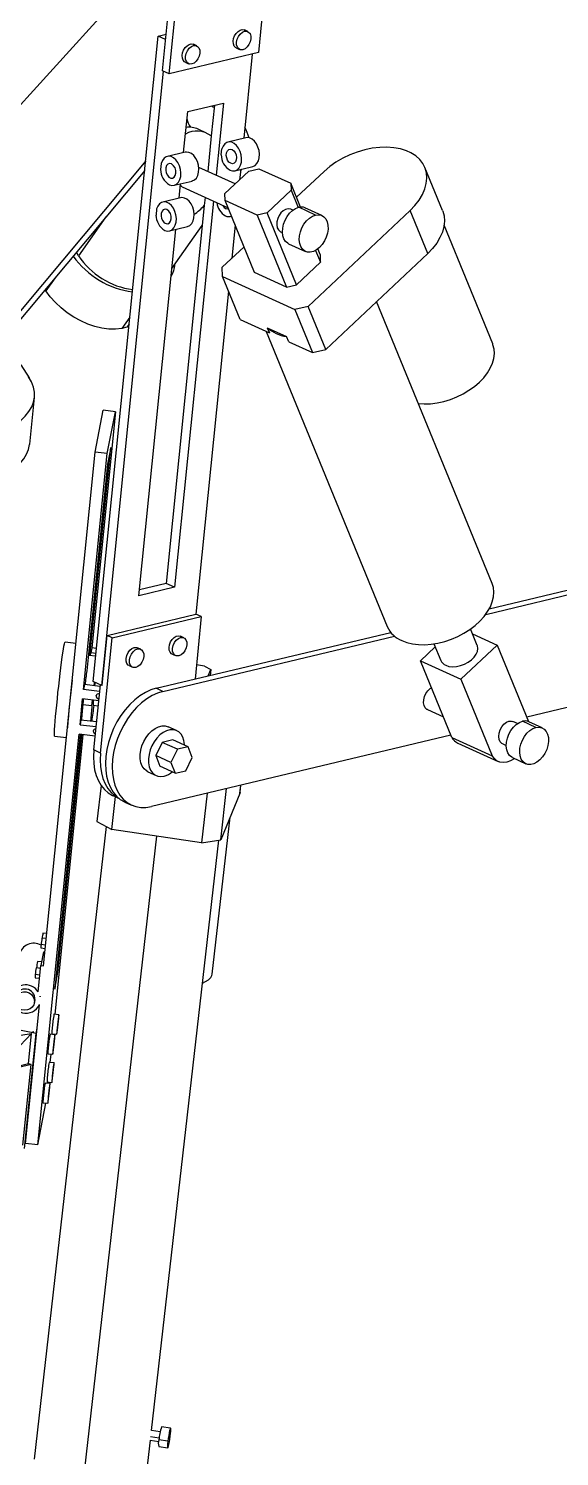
# Model space of a CAD drawing. Header units: inches. Extents: x 0.1 to 8.4, y 0.1 to 10.9.
# Drawn here: x 5.242 to 6.302, y 6.339 to 9.188 of the extents above; entities that cross this region are included whole.
import ezdxf

# ---------------------------------------------------------------- set-up
doc = ezdxf.new("R2010")
doc.units = ezdxf.units.IN
doc.header["$MEASUREMENT"] = 0

msp = doc.modelspace()

# ---------------------------------------------------------------- linework, layer by layer
at = {"color": 7, "linetype": 'Continuous', "lineweight": 25}
for p, q in [((5.7219, 9.3469), (5.7011, 9.14)), ((5.5095, 9.1036), (5.5304, 9.3106)), ((5.523, 9.0975), (5.5439, 9.3045)), ((5.4024, 9.2302), (5.1513, 8.9535)), ((5.501, 9.1729), (5.5169, 9.1767)), ((5.6798, 9.182), (5.6731, 9.1851)), ((5.3713, 7.8852), (5.501, 9.1729)), ((5.5158, 9.1662), (5.501, 9.1729)), ((5.578, 9.1535), (5.5712, 9.1565)), ((5.6568, 9.1493), (5.6635, 9.1462)), ((5.7011, 9.14), (5.523, 9.0975)), ((5.5549, 9.1207), (5.5617, 9.1177)), ((5.6888, 9.137), (5.6719, 8.969)), ((5.3881, 7.8775), (5.5115, 9.1027)), ((5.523, 9.0975), (5.5095, 9.1036)), ((5.5599, 9.0221), (5.6311, 9.0391)), ((5.6131, 9.0348), (5.6069, 8.9736)), ((5.6311, 9.0391), (5.6166, 8.8952)), ((5.5516, 8.9404), (5.5599, 9.0221)), ((5.5976, 8.9795), (5.5807, 8.9872)), ((5.6069, 8.9736), (5.5998, 8.9028)), ((5.6268, 8.9357), (5.628, 8.9478)), ((5.6759, 8.97), (5.6403, 8.9615)), ((5.476, 8.9241), (5.1855, 8.5762)), ((5.5069, 8.9189), (5.5057, 8.9069)), ((5.5548, 8.9411), (5.5192, 8.9326)), ((6.0056, 8.9399), (5.9964, 8.9441)), ((5.474, 8.9047), (5.2033, 8.5805)), ((5.6546, 8.8779), (5.5818, 8.911)), ((5.6343, 8.8587), (5.682, 8.9036)), ((5.654, 8.9041), (5.6896, 8.9125)), ((5.6656, 8.9068), (5.6635, 8.8863)), ((5.6653, 8.9034), (5.6681, 8.9074)), ((5.682, 8.9036), (5.7019, 8.9083)), ((5.7019, 8.9083), (5.7659, 8.8792)), ((5.8322, 8.903), (5.7773, 8.8513)), ((6.0685, 8.8249), (6.0333, 8.9107)), ((5.5329, 8.8752), (5.5685, 8.8837)), ((5.5425, 8.8494), (5.5454, 8.8782)), ((5.5486, 8.872), (5.6405, 8.8302)), ((5.7661, 8.8653), (5.7184, 8.8204)), ((5.7659, 8.8792), (5.7661, 8.8653)), ((5.7853, 8.8318), (5.7659, 8.8792)), ((5.7661, 8.8653), (5.7802, 8.8309)), ((5.5456, 8.8502), (5.51, 8.8417)), ((5.5929, 8.8348), (5.517, 8.081)), ((5.6114, 8.8435), (5.5338, 8.0733)), ((5.5946, 8.8511), (5.5929, 8.8348)), ((5.6345, 8.8448), (5.6343, 8.8587)), ((5.6984, 8.8157), (5.6345, 8.8448)), ((5.6934, 8.7011), (5.6345, 8.8448)), ((5.4978, 8.8279), (5.4966, 8.8159)), ((5.6448, 8.8131), (5.6473, 8.8137)), ((5.7184, 8.8204), (5.6984, 8.8157)), ((5.6984, 8.8157), (5.7573, 8.672)), ((5.7773, 8.6767), (5.7184, 8.8204)), ((5.7698, 8.8254), (5.7658, 8.8273)), ((5.8151, 8.8159), (5.7814, 8.8312)), ((5.8277, 8.8149), (5.794, 8.8302)), ((5.8005, 8.6335), (6.0038, 8.8249)), ((6.039, 8.739), (6.0038, 8.8249)), ((5.4626, 8.0563), (5.5362, 8.7872)), ((5.5237, 8.7842), (5.5593, 8.7927)), ((5.5284, 8.7092), (5.5889, 8.7951)), ((5.6544, 8.7961), (5.6477, 8.7294)), ((5.7454, 8.7825), (5.749, 8.7808)), ((6.1687, 8.5587), (6.0717, 8.7953)), ((5.6723, 8.7525), (5.6289, 8.7116)), ((5.7614, 8.7586), (5.795, 8.7432)), ((5.8248, 8.7355), (5.8196, 8.7482)), ((5.3421, 8.7346), (5.3378, 8.7416)), ((5.825, 8.7216), (5.7773, 8.6767)), ((5.8153, 8.7454), (5.825, 8.7216)), ((5.825, 8.7216), (5.8248, 8.7355)), ((5.8357, 8.5477), (6.039, 8.739)), ((5.6292, 8.6931), (5.6289, 8.7116)), ((5.6292, 8.6931), (5.7738, 8.6273)), ((5.6644, 8.6073), (5.6292, 8.6931)), ((5.7573, 8.672), (5.6934, 8.7011)), ((5.2767, 8.6644), (5.2752, 8.6667)), ((5.6411, 8.6639), (5.5762, 8.0192)), ((5.7573, 8.672), (5.7773, 8.6767)), ((5.8005, 8.6335), (5.7738, 8.6273)), ((5.8357, 8.5477), (5.8005, 8.6335)), ((6.1675, 8.0809), (5.937, 8.643)), ((5.4446, 8.6123), (5.4285, 8.5895)), ((5.6644, 8.6073), (5.7231, 8.5805)), ((5.7738, 8.6273), (5.8091, 8.5414)), ((5.4386, 8.5919), (5.4285, 8.5895)), ((5.4432, 8.5984), (5.4386, 8.5919)), ((5.4426, 8.5933), (5.4386, 8.5919)), ((5.7168, 8.5834), (5.9581, 7.995)), ((5.7188, 8.591), (5.7572, 8.5735)), ((5.7188, 8.591), (5.7231, 8.5805)), ((5.7615, 8.563), (5.7572, 8.5735)), ((5.7615, 8.563), (5.8091, 8.5414)), ((5.8091, 8.5414), (5.8357, 8.5477)), ((5.2441, 8.4908), (5.2271, 8.5171)), ((5.2435, 8.4908), (5.2441, 8.4908)), ((5.244, 8.4901), (5.2441, 8.4908)), ((5.2445, 8.359), (5.2538, 8.4515)), ((5.4156, 8.4234), (5.3682, 7.9522)), ((5.375, 8.343), (5.3912, 8.4262)), ((5.4156, 8.4234), (5.3912, 8.4262)), ((5.3994, 8.3402), (5.4156, 8.4234)), ((5.3645, 7.9371), (5.4063, 8.3521)), ((5.4063, 8.3521), (5.3998, 8.3188)), ((5.2717, 7.3178), (5.375, 8.343)), ((5.3519, 7.869), (5.3994, 8.3402)), ((5.3998, 8.3188), (5.3583, 7.9064)), ((5.3994, 8.3402), (5.375, 8.343)), ((6.1549, 8.0191), (6.739, 8.1584)), ((6.162, 8.0302), (6.7256, 8.1645)), ((5.5338, 8.0733), (5.4626, 8.0563)), ((5.517, 8.081), (5.4638, 8.0683)), ((5.5338, 8.0733), (5.517, 8.081)), ((5.3989, 7.9769), (5.5762, 8.0192)), ((5.409, 7.9723), (5.587, 8.0148)), ((5.587, 8.0148), (5.5745, 7.8901)), ((5.587, 8.0148), (5.5762, 8.0197)), ((5.3889, 7.8777), (5.3989, 7.9769)), ((5.409, 7.9723), (5.3989, 7.9769)), ((5.497, 7.8716), (5.9651, 7.9832)), ((6.1379, 7.9572), (6.1245, 7.9899)), ((6.1285, 7.9801), (6.1777, 7.9577)), ((5.3365, 7.9612), (5.315, 7.9636)), ((5.3682, 7.9522), (5.3662, 7.9422)), ((5.378, 7.9511), (5.3682, 7.9522)), ((5.3858, 7.7423), (5.409, 7.9723)), ((5.4661, 7.9495), (5.4593, 7.9526)), ((5.5104, 7.8655), (5.9726, 7.9757)), ((5.552, 7.9726), (5.5452, 7.9756)), ((6.0541, 7.9541), (6.0246, 7.9263)), ((6.0515, 7.9602), (6.065, 7.9273)), ((6.1777, 7.9577), (6.1053, 7.8896)), ((6.1777, 7.9577), (6.2403, 7.8051)), ((5.3764, 7.9358), (5.3622, 7.9373)), ((5.3657, 7.937), (5.3662, 7.9422)), ((5.3769, 7.941), (5.3662, 7.9422)), ((5.5289, 7.9398), (5.5357, 7.9367)), ((6.0246, 7.9263), (6.1053, 7.8896)), ((6.0872, 7.7737), (6.0246, 7.9263)), ((6.7159, 7.9285), (6.2366, 7.8142)), ((5.443, 7.9168), (5.4498, 7.9137)), ((5.5935, 7.9159), (5.5773, 7.9182)), ((5.5935, 7.9159), (5.6061, 7.9091)), ((5.6009, 7.8964), (5.6061, 7.9091)), ((5.6061, 7.9091), (5.6048, 7.8973)), ((5.3539, 7.8789), (5.3519, 7.869)), ((5.3841, 7.8654), (5.3519, 7.869)), ((5.3851, 7.8755), (5.3539, 7.8789)), ((5.3881, 7.8775), (5.3713, 7.8852)), ((5.3723, 7.7485), (5.3855, 7.8788)), ((5.3889, 7.8777), (5.3881, 7.8775)), ((5.5104, 7.8655), (5.497, 7.8716)), ((6.1053, 7.8896), (6.1679, 7.7369)), ((5.3449, 7.7987), (5.3501, 7.8504)), ((5.3822, 7.8468), (5.3501, 7.8504)), ((5.3687, 7.8368), (5.3505, 7.8389)), ((5.3708, 7.8378), (5.3812, 7.8366)), ((5.3468, 7.8087), (5.3449, 7.7987)), ((5.3468, 7.8087), (5.378, 7.8052)), ((6.0384, 7.8291), (6.0704, 7.8145)), ((5.2604, 6.9605), (5.343, 7.7798)), ((5.3455, 7.7795), (5.2944, 7.2716)), ((5.3507, 7.779), (5.2946, 7.2212)), ((5.3008, 7.3049), (5.3486, 7.7792)), ((5.3751, 7.7762), (5.343, 7.7798)), ((5.3449, 7.7987), (5.377, 7.7951)), ((6.0853, 7.7781), (5.4873, 7.6355)), ((5.5378, 7.7871), (5.521, 7.7948)), ((6.2183, 7.8013), (6.2091, 7.8055)), ((6.2551, 7.7935), (6.2282, 7.8058)), ((6.2678, 7.7926), (6.2408, 7.8048)), ((5.2941, 7.7763), (5.3176, 7.7737)), ((5.5092, 7.7637), (5.4961, 7.7373)), ((5.5305, 7.7688), (5.5092, 7.7637)), ((5.5394, 7.7499), (5.5092, 7.7637)), ((5.5394, 7.7499), (5.5264, 7.7235)), ((5.5608, 7.755), (5.5305, 7.7688)), ((5.5608, 7.755), (5.5394, 7.7499)), ((5.5691, 7.7337), (5.5608, 7.755)), ((6.0872, 7.7737), (6.1679, 7.7369)), ((6.0991, 7.7623), (6.1799, 7.7256)), ((6.1887, 7.7607), (6.1958, 7.7574)), ((5.3858, 7.7423), (5.3723, 7.7485)), ((5.5264, 7.7235), (5.4961, 7.7373)), ((5.4961, 7.7373), (5.5043, 7.7159)), ((5.5264, 7.7235), (5.5346, 7.7021)), ((5.556, 7.7072), (5.5691, 7.7337)), ((6.2082, 7.7332), (6.2351, 7.7209)), ((5.4802, 7.7052), (5.497, 7.6976)), ((5.5346, 7.7021), (5.5043, 7.7159)), ((5.5346, 7.7021), (5.556, 7.7072)), ((5.3869, 7.6778), (5.3786, 7.6055)), ((5.626, 7.5695), (5.6376, 7.6714)), ((5.6639, 7.6615), (5.6658, 7.6781)), ((5.6646, 7.6645), (5.6639, 7.6615)), ((5.6646, 7.6645), (5.6662, 7.6782)), ((5.4081, 7.5897), (5.4156, 7.6554)), ((5.4104, 7.6577), (5.4221, 7.6524)), ((5.4344, 7.6446), (5.4479, 7.6385)), ((5.5988, 7.6621), (5.5876, 7.5635)), ((5.6639, 7.6615), (5.626, 7.5695)), ((5.6088, 7.3012), (5.6444, 7.6142)), ((5.397, 7.5956), (5.2533, 6.3338)), ((5.3786, 7.6055), (5.4081, 7.5897)), ((5.5876, 7.5635), (5.4081, 7.5897)), ((5.4877, 6.3908), (5.6218, 7.5688)), ((5.5876, 7.5635), (5.626, 7.5695)), ((5.2782, 7.3822), (5.2709, 7.3831)), ((5.2668, 7.3536), (5.2752, 7.3527)), ((5.2772, 7.3723), (5.2689, 7.3732)), ((5.2683, 7.3258), (5.2598, 7.3267)), ((5.2721, 7.3456), (5.2668, 7.3183)), ((5.2721, 7.3456), (5.2745, 7.3453)), ((5.2551, 7.2941), (5.2643, 7.2931)), ((5.2663, 7.3127), (5.2572, 7.3137)), ((5.2615, 7.2659), (5.2668, 7.3183)), ((5.2668, 7.3183), (5.2717, 7.3178)), ((5.2944, 7.2716), (5.3008, 7.3049)), ((5.2977, 7.3053), (5.3008, 7.3049)), ((5.2537, 7.244), (5.2546, 7.249)), ((5.2549, 7.2505), (5.2539, 7.2455)), ((5.2549, 7.2505), (5.2546, 7.249)), ((5.2592, 7.1932), (5.264, 7.2408)), ((5.2653, 7.2571), (5.2656, 7.257)), ((5.2655, 7.2563), (5.2656, 7.257)), ((5.3027, 7.2203), (5.2929, 7.2214)), ((5.1264, 7.055), (5.2483, 7.183)), ((5.2262, 7.1794), (5.2483, 7.183)), ((5.2572, 7.1831), (5.2272, 7.1887)), ((5.234, 6.9532), (5.2572, 7.1831)), ((5.236, 6.9633), (5.2592, 7.1932)), ((5.2421, 7.122), (5.2483, 7.183)), ((5.2494, 7.1856), (5.2503, 7.1852)), ((5.2503, 7.1852), (5.2518, 7.1867)), ((5.2517, 7.1855), (5.2503, 7.1852)), ((5.2517, 7.1855), (5.2518, 7.1867)), ((5.2572, 7.1831), (5.2592, 7.1932)), ((5.2947, 7.1805), (5.2849, 7.1816)), ((5.2885, 7.1823), (5.2983, 7.1812)), ((5.2906, 7.182), (5.2905, 7.181)), ((5.2806, 7.1425), (5.2903, 7.1414)), ((5.2931, 7.1241), (5.2833, 7.1252)), ((5.2866, 7.1418), (5.2849, 7.1251)), ((5.2421, 7.122), (5.1974, 7.1113)), ((5.2471, 7.1208), (5.2008, 7.1098)), ((5.2308, 6.9598), (5.2471, 7.1208)), ((5.2471, 7.121), (5.2421, 7.122)), ((5.2471, 7.1208), (5.2471, 7.121)), ((5.285, 7.0829), (5.2752, 7.084)), ((5.2789, 7.0861), (5.2887, 7.085)), ((5.2809, 7.0859), (5.2807, 7.0833)), ((5.2604, 6.9605), (5.2767, 7.0437)), ((5.2708, 7.0448), (5.2806, 7.0437)), ((5.2767, 7.0442), (5.2767, 7.0437)), ((5.2604, 6.9605), (5.236, 6.9633)), ((5.5048, 6.3883), (5.4877, 6.3908)), ((5.5257, 6.3952), (5.5078, 6.3978)), ((5.4783, 6.3082), (5.4855, 6.3713)), ((5.4852, 6.3713), (5.502, 6.3688)), ((5.5021, 6.3589), (5.52, 6.3563)), ((5.5203, 6.3693), (5.5023, 6.3719))]:
    msp.add_line(p, q, dxfattribs=at)
at = {"color": 8, "linetype": 'Continuous', "lineweight": 25}
for p, q in [((5.3966, 8.812), (5.3421, 8.7346)), ((5.2951, 8.6904), (5.2767, 8.6644)), ((5.3769, 7.8566), (5.3771, 7.8574)), ((5.3714, 7.7861), (5.3715, 7.7869)), ((5.351, 6.2851), (5.4981, 7.5765)), ((5.2759, 7.3591), (5.2672, 7.3601)), ((5.2649, 7.2995), (5.2555, 7.3006)), ((5.2663, 7.3127), (5.258, 7.3136)), ((5.5027, 6.3752), (5.4853, 6.3778))]:
    msp.add_line(p, q, dxfattribs=at)
at = {"color": 7, "linetype": 'Continuous', "lineweight": 25, "flags": 128}
for points in [[(5.6568, 9.1493), (5.6554, 9.1501), (5.6526, 9.153), (5.651, 9.1573), (5.6506, 9.1624), (5.6515, 9.168), (5.6535, 9.1734), (5.6566, 9.1783), (5.6604, 9.1823), (5.6646, 9.1849), (5.6689, 9.1859), (5.6728, 9.1852), (5.6731, 9.1851)], [(5.6698, 9.1457), (5.6655, 9.1456), (5.6618, 9.1472), (5.659, 9.1505), (5.6575, 9.1552), (5.6574, 9.1607), (5.6587, 9.1666), (5.6612, 9.1722), (5.6648, 9.177), (5.669, 9.1806), (5.6735, 9.1825)], [(5.6735, 9.1825), (5.6778, 9.1827), (5.6815, 9.181), (5.6843, 9.1777), (5.6858, 9.173), (5.6859, 9.1675), (5.6846, 9.1617), (5.6821, 9.156), (5.6785, 9.1512), (5.6743, 9.1477), (5.6698, 9.1457)], [(5.5549, 9.1207), (5.5535, 9.1215), (5.5508, 9.1245), (5.5492, 9.1287), (5.5487, 9.1339), (5.5496, 9.1394), (5.5517, 9.1449), (5.5548, 9.1498), (5.5586, 9.1537), (5.5628, 9.1563), (5.567, 9.1573), (5.5709, 9.1567), (5.5712, 9.1565)], [(5.568, 9.1172), (5.5637, 9.117), (5.5599, 9.1187), (5.5572, 9.122), (5.5557, 9.1267), (5.5556, 9.1322), (5.5568, 9.138), (5.5594, 9.1436), (5.5629, 9.1485), (5.5672, 9.152), (5.5717, 9.154)], [(5.5717, 9.154), (5.576, 9.1541), (5.5797, 9.1524), (5.5824, 9.1491), (5.5839, 9.1445), (5.5841, 9.139), (5.5828, 9.1331), (5.5803, 9.1275), (5.5767, 9.1227), (5.5725, 9.1191), (5.568, 9.1172)], [(5.6071, 9.0334), (5.6107, 9.0318), (5.6127, 9.0308)], [(5.6443, 8.9052), (5.6494, 8.9038), (5.6543, 8.9042), (5.6588, 8.9063), (5.6626, 8.9101), (5.6654, 8.9153), (5.667, 8.9216), (5.6675, 8.9286), (5.6666, 8.9358), (5.6646, 8.9429), (5.6615, 8.9493), (5.6575, 8.9547), (5.6528, 8.9587), (5.6478, 8.9612), (5.6427, 8.9618), (5.638, 8.9607), (5.6337, 8.9579), (5.6304, 8.9535), (5.628, 8.9478)], [(5.6457, 8.919), (5.6423, 8.9214), (5.6396, 8.9252), (5.6377, 8.9299), (5.6369, 8.9349), (5.6374, 8.9397), (5.6391, 8.9437), (5.6417, 8.9463), (5.645, 8.9473), (5.6485, 8.9466)], [(5.6485, 8.9466), (5.6519, 8.9442), (5.6547, 8.9404), (5.6565, 8.9357), (5.6573, 8.9306), (5.6568, 8.9259), (5.6552, 8.9219), (5.6525, 8.9193), (5.6493, 8.9182), (5.6457, 8.919)], [(5.6896, 8.9125), (5.6899, 8.9126), (5.6944, 8.9148), (5.6982, 8.9186), (5.701, 8.9238), (5.7027, 8.9301), (5.7031, 8.9371), (5.7023, 8.9443), (5.7002, 8.9514), (5.6971, 8.9578), (5.6931, 8.9632), (5.6884, 8.9672), (5.6834, 8.9697), (5.6784, 8.9703), (5.6759, 8.97)], [(5.9964, 8.9441), (5.9844, 8.9478), (5.9715, 8.9502), (5.9576, 8.9512), (5.9431, 8.9508), (5.9283, 8.9491), (5.9132, 8.946), (5.8982, 8.9415), (5.8835, 8.9359), (5.8694, 8.9291), (5.8559, 8.9213), (5.8435, 8.9125), (5.8322, 8.903)], [(5.5232, 8.8763), (5.5283, 8.8749), (5.5333, 8.8753), (5.5377, 8.8774), (5.5415, 8.8812), (5.5443, 8.8864), (5.546, 8.8927), (5.5464, 8.8997), (5.5456, 8.9069), (5.5435, 8.914), (5.5404, 8.9204), (5.5364, 8.9258), (5.5317, 8.9299), (5.5267, 8.9323), (5.5217, 8.933), (5.5169, 8.9319), (5.5127, 8.929), (5.5093, 8.9246), (5.5069, 8.9189)], [(5.5274, 8.9177), (5.5237, 8.9184), (5.5204, 8.9173), (5.5177, 8.9144), (5.5162, 8.9101), (5.5159, 8.9051), (5.5169, 8.8999), (5.5192, 8.8952), (5.5223, 8.8916), (5.5259, 8.8897), (5.5295, 8.8896), (5.5327, 8.8913), (5.535, 8.8947), (5.5361, 8.8993)], [(5.5685, 8.8837), (5.5689, 8.8838), (5.5733, 8.8859), (5.5771, 8.8897), (5.5799, 8.8949), (5.5816, 8.9012), (5.582, 8.9082), (5.5812, 8.9154), (5.5791, 8.9225), (5.576, 8.9289), (5.572, 8.9343), (5.5673, 8.9384), (5.5623, 8.9408), (5.5573, 8.9415), (5.5548, 8.9411)], [(6.0038, 8.8249), (6.0135, 8.8351), (6.0217, 8.8458), (6.0283, 8.8567), (6.0331, 8.8678), (6.0361, 8.8788), (6.0372, 8.8895), (6.0364, 8.8998), (6.0338, 8.9096), (6.0293, 8.9186), (6.023, 8.9267), (6.0151, 8.9339), (6.0056, 8.9399)], [(5.5486, 8.872), (5.5472, 8.8728), (5.545, 8.8747)], [(5.5141, 8.7853), (5.5192, 8.7839), (5.5241, 8.7843), (5.5286, 8.7865), (5.5323, 8.7903), (5.5351, 8.7955), (5.5368, 8.8018), (5.5372, 8.8087), (5.5364, 8.816), (5.5344, 8.823), (5.5312, 8.8295), (5.5272, 8.8349), (5.5226, 8.8389), (5.5176, 8.8413), (5.5125, 8.842), (5.5077, 8.8409), (5.5035, 8.838), (5.5001, 8.8336), (5.4978, 8.8279)], [(5.5593, 8.7927), (5.5597, 8.7928), (5.5642, 8.795), (5.5679, 8.7988), (5.5707, 8.804), (5.5724, 8.8102), (5.5728, 8.8172), (5.572, 8.8245), (5.57, 8.8315), (5.5668, 8.8379), (5.5628, 8.8433), (5.5582, 8.8474), (5.5532, 8.8498), (5.5481, 8.8505), (5.5456, 8.8502)], [(5.5183, 8.8267), (5.5146, 8.8275), (5.5112, 8.8263), (5.5086, 8.8234), (5.507, 8.8192), (5.5067, 8.8141), (5.5078, 8.8089), (5.51, 8.8042), (5.5131, 8.8006), (5.5167, 8.7987), (5.5203, 8.7986), (5.5235, 8.8004), (5.5258, 8.8038), (5.527, 8.8083)], [(5.6416, 8.8275), (5.6401, 8.8273), (5.6366, 8.828)], [(5.7658, 8.8273), (5.7648, 8.8277), (5.7603, 8.8282), (5.7554, 8.8271), (5.7506, 8.8243), (5.7461, 8.82), (5.7424, 8.8147), (5.7396, 8.8086), (5.738, 8.8022), (5.7377, 8.796), (5.7387, 8.7905), (5.741, 8.7861), (5.7443, 8.783), (5.7454, 8.7825)], [(5.7614, 8.7586), (5.7598, 8.7594), (5.7554, 8.763), (5.752, 8.7681), (5.7499, 8.7745), (5.749, 8.7817), (5.7495, 8.7896), (5.7512, 8.7977), (5.7543, 8.8056), (5.7584, 8.813), (5.7634, 8.8196), (5.7691, 8.8249), (5.7752, 8.8289), (5.7814, 8.8312)], [(5.8151, 8.8159), (5.8211, 8.8165), (5.8267, 8.8153), (5.8315, 8.8125), (5.8355, 8.8081), (5.8383, 8.8023), (5.8398, 8.7955), (5.84, 8.7879), (5.8389, 8.7798), (5.8364, 8.7718), (5.8329, 8.7641), (5.8283, 8.757), (5.8229, 8.7511), (5.8169, 8.7464), (5.8108, 8.7432), (5.8046, 8.7418), (5.7987, 8.742), (5.7935, 8.744), (5.7891, 8.7477), (5.7857, 8.7528), (5.7835, 8.7591), (5.7826, 8.7664), (5.7831, 8.7743), (5.7849, 8.7824), (5.7879, 8.7903), (5.792, 8.7977), (5.7971, 8.8043), (5.8028, 8.8096), (5.8088, 8.8135), (5.8151, 8.8159)], [(6.0685, 8.8249), (6.069, 8.8237), (6.0716, 8.814), (6.0724, 8.8036), (6.0713, 8.7929), (6.0683, 8.7819), (6.0635, 8.7709), (6.057, 8.7599), (6.0487, 8.7492), (6.039, 8.739)], [(5.4285, 8.5895), (5.4159, 8.5882), (5.4026, 8.5884), (5.3887, 8.5902), (5.3746, 8.5935), (5.3603, 8.5983), (5.3463, 8.6045), (5.3326, 8.612), (5.3194, 8.6207), (5.3071, 8.6304), (5.2958, 8.6411), (5.2856, 8.6524), (5.2767, 8.6644)], [(6.0205, 8.4396), (6.0318, 8.4389), (6.0446, 8.4394), (6.0577, 8.4411), (6.071, 8.4439), (6.0842, 8.4479), (6.0972, 8.453), (6.1096, 8.4591), (6.1214, 8.4661), (6.1323, 8.4739), (6.1421, 8.4823), (6.1508, 8.4913), (6.1581, 8.5007), (6.164, 8.5104), (6.1683, 8.5202), (6.1711, 8.5299), (6.1721, 8.5393), (6.1716, 8.5485), (6.1693, 8.5571), (6.1687, 8.5587)], [(5.1159, 8.3581), (5.1363, 8.3633), (5.1552, 8.3692), (5.1726, 8.3756), (5.1886, 8.3825), (5.2029, 8.3899), (5.2155, 8.3978), (5.2265, 8.4061), (5.2356, 8.4147), (5.243, 8.4237), (5.2485, 8.433), (5.2521, 8.4426), (5.2539, 8.4524), (5.2537, 8.4624), (5.2517, 8.4726), (5.2479, 8.4828), (5.2421, 8.4931)], [(5.1066, 8.2656), (5.1266, 8.2707), (5.1452, 8.2765), (5.1624, 8.2827), (5.1781, 8.2895), (5.1923, 8.2967), (5.2049, 8.3044), (5.2158, 8.3125), (5.2251, 8.3209), (5.2326, 8.3297), (5.2383, 8.3388), (5.2422, 8.3482), (5.2443, 8.3578), (5.2445, 8.359)], [(5.9871, 7.9667), (5.9973, 7.9629), (6.0084, 7.9602), (6.0204, 7.9588), (6.0331, 7.9585), (6.0462, 7.9595), (6.0595, 7.9617), (6.073, 7.965), (6.0862, 7.9695), (6.0991, 7.975), (6.1114, 7.9815), (6.123, 7.9888), (6.1337, 7.9969), (6.1433, 8.0057), (6.1516, 8.0149), (6.1586, 8.0245), (6.1641, 8.0343), (6.168, 8.0441), (6.1704, 8.0539), (6.1711, 8.0634), (6.1701, 8.0725), (6.1675, 8.0809)], [(5.2941, 7.7763), (5.2938, 7.7771), (5.2937, 7.7796), (5.2938, 7.7839), (5.2941, 7.7897), (5.2946, 7.797), (5.2953, 7.8057), (5.2961, 7.8155), (5.2972, 7.8264), (5.2983, 7.8381), (5.2996, 7.8504), (5.3009, 7.863), (5.3023, 7.8758), (5.3038, 7.8885), (5.3053, 7.9008), (5.3068, 7.9126), (5.3082, 7.9235), (5.3095, 7.9335), (5.3108, 7.9423), (5.3119, 7.9497), (5.3129, 7.9556), (5.3138, 7.96), (5.3145, 7.9627), (5.315, 7.9636), (5.315, 7.9636)], [(5.443, 7.9168), (5.4413, 7.9178), (5.4386, 7.9211), (5.4371, 7.9258), (5.4369, 7.9313), (5.4382, 7.9371), (5.4408, 7.9427), (5.4443, 7.9476), (5.4486, 7.9511), (5.453, 7.9531)], [(5.4561, 7.9132), (5.4518, 7.9131), (5.448, 7.9147), (5.4453, 7.9181), (5.4438, 7.9227), (5.4437, 7.9282), (5.4449, 7.9341), (5.4475, 7.9397), (5.451, 7.9445), (5.4553, 7.9481), (5.4598, 7.95)], [(5.453, 7.9531), (5.4574, 7.9532), (5.4593, 7.9526)], [(5.4598, 7.95), (5.4641, 7.9502), (5.4678, 7.9485), (5.4705, 7.9452), (5.472, 7.9405), (5.4722, 7.935), (5.4709, 7.9292), (5.4684, 7.9236), (5.4648, 7.9187), (5.4606, 7.9152), (5.4561, 7.9132)], [(5.5289, 7.9398), (5.5275, 7.9406), (5.5248, 7.9436), (5.5231, 7.9478), (5.5227, 7.9529), (5.5236, 7.9585), (5.5257, 7.964), (5.5288, 7.9689), (5.5326, 7.9728), (5.5368, 7.9754), (5.541, 7.9764), (5.5449, 7.9757), (5.5452, 7.9756)], [(5.542, 7.9362), (5.5376, 7.9361), (5.5339, 7.9378), (5.5312, 7.9411), (5.5297, 7.9457), (5.5296, 7.9512), (5.5308, 7.9571), (5.5334, 7.9627), (5.5369, 7.9675), (5.5412, 7.9711), (5.5457, 7.973)], [(5.5457, 7.973), (5.55, 7.9732), (5.5537, 7.9715), (5.5564, 7.9682), (5.5579, 7.9636), (5.5581, 7.958), (5.5568, 7.9522), (5.5542, 7.9466), (5.5507, 7.9417), (5.5465, 7.9382), (5.542, 7.9362)], [(6.0751, 7.9175), (6.0815, 7.9154), (6.0887, 7.9146), (6.0965, 7.9151), (6.1046, 7.9168), (6.1125, 7.9196), (6.1199, 7.9235), (6.1264, 7.9283), (6.1319, 7.9336), (6.1359, 7.9394), (6.1383, 7.9453), (6.1391, 7.9511), (6.1382, 7.9565), (6.1379, 7.9572)], [(5.3731, 7.8768), (5.3737, 7.8822), (5.3739, 7.884)], [(5.3746, 7.8766), (5.3752, 7.8811), (5.3755, 7.8833)], [(5.497, 7.8716), (5.4861, 7.8682), (5.4753, 7.8632), (5.4646, 7.8566), (5.4543, 7.8486), (5.4443, 7.8392), (5.435, 7.8286), (5.4264, 7.817), (5.4187, 7.8045), (5.4119, 7.7913), (5.4062, 7.7775), (5.4017, 7.7635), (5.3984, 7.7494), (5.3964, 7.7354), (5.3956, 7.7217), (5.3962, 7.7085), (5.398, 7.696), (5.4012, 7.6844), (5.4055, 7.6738), (5.4111, 7.6645), (5.4177, 7.6565), (5.4253, 7.6499), (5.4338, 7.645), (5.4344, 7.6446)], [(5.5104, 7.8655), (5.4996, 7.8621), (5.4888, 7.8571), (5.4781, 7.8505), (5.4677, 7.8424), (5.4578, 7.8331), (5.4485, 7.8225), (5.4399, 7.8109), (5.4321, 7.7983), (5.4254, 7.7851), (5.4197, 7.7714), (5.4152, 7.7574), (5.4119, 7.7433), (5.4098, 7.7293), (5.4091, 7.7156), (5.4096, 7.7024), (5.4115, 7.6899), (5.4146, 7.6783), (5.419, 7.6677), (5.4245, 7.6584), (5.4311, 7.6504), (5.4387, 7.6438), (5.4472, 7.6388), (5.4564, 7.6355), (5.4663, 7.6338), (5.4766, 7.6338), (5.4873, 7.6355)], [(6.0384, 7.8291), (6.0374, 7.8296), (6.034, 7.8327), (6.0317, 7.8371), (6.0307, 7.8427), (6.031, 7.8488), (6.0326, 7.8552), (6.0354, 7.8613), (6.0392, 7.8666), (6.0436, 7.8709), (6.0465, 7.8728)], [(5.3516, 7.8502), (5.3513, 7.8474), (5.3505, 7.8389)], [(5.3687, 7.8368), (5.3698, 7.8479), (5.3699, 7.8482)], [(6.1887, 7.7607), (6.1873, 7.7614), (6.1839, 7.7648), (6.1817, 7.7697), (6.1809, 7.7756), (6.1816, 7.7821), (6.1837, 7.7888), (6.1869, 7.7949), (6.1912, 7.8001), (6.1961, 7.8039), (6.2012, 7.8061)], [(6.2012, 7.8061), (6.2061, 7.8063), (6.2091, 7.8055)], [(5.4802, 7.7052), (5.4775, 7.7067), (5.4727, 7.7109), (5.4689, 7.7164), (5.4663, 7.7232), (5.4649, 7.7309), (5.4648, 7.7393), (5.466, 7.7481), (5.4685, 7.757), (5.4721, 7.7657), (5.4767, 7.7737), (5.4822, 7.7809), (5.4884, 7.787), (5.495, 7.7917), (5.5018, 7.795), (5.5086, 7.7966), (5.5151, 7.7965), (5.521, 7.7948)], [(5.5533, 7.7584), (5.5533, 7.7593), (5.5523, 7.7672), (5.55, 7.7742), (5.5466, 7.78), (5.5421, 7.7845), (5.5368, 7.7876), (5.5308, 7.789), (5.5243, 7.7888), (5.5176, 7.7869), (5.5108, 7.7835), (5.5043, 7.7786), (5.4983, 7.7724), (5.493, 7.7651), (5.4885, 7.7571), (5.485, 7.7485), (5.4827, 7.7397), (5.4816, 7.731), (5.4818, 7.7227), (5.4832, 7.7151), (5.4859, 7.7084), (5.4897, 7.703), (5.4944, 7.699), (5.5, 7.6965), (5.5062, 7.6956), (5.5128, 7.6964), (5.5128, 7.6964)], [(6.2082, 7.7332), (6.2067, 7.734), (6.2022, 7.7376), (6.1989, 7.7427), (6.1967, 7.7491), (6.1958, 7.7563), (6.1963, 7.7642), (6.1981, 7.7723), (6.2011, 7.7802), (6.2052, 7.7876), (6.2102, 7.7942), (6.2159, 7.7995), (6.222, 7.8035), (6.2282, 7.8058)], [(6.2551, 7.7935), (6.2612, 7.7941), (6.2668, 7.793), (6.2716, 7.7901), (6.2756, 7.7857), (6.2783, 7.78), (6.2799, 7.7731), (6.2801, 7.7655), (6.279, 7.7575), (6.2765, 7.7494), (6.2729, 7.7417), (6.2683, 7.7347), (6.263, 7.7287), (6.257, 7.724), (6.2508, 7.7209), (6.2447, 7.7194), (6.2388, 7.7197), (6.2336, 7.7217), (6.2292, 7.7254), (6.2258, 7.7305), (6.2236, 7.7368), (6.2227, 7.7441), (6.2232, 7.7519), (6.225, 7.76), (6.228, 7.768), (6.2321, 7.7754), (6.2371, 7.7819), (6.2428, 7.7873), (6.2489, 7.7912), (6.2551, 7.7935)], [(5.3723, 7.7485), (5.3716, 7.7348), (5.3722, 7.7216), (5.374, 7.7091), (5.3772, 7.6975), (5.3815, 7.6869), (5.387, 7.6776), (5.3937, 7.6696), (5.4013, 7.663), (5.4097, 7.658), (5.4104, 7.6577)], [(5.3858, 7.7423), (5.385, 7.7286), (5.3856, 7.7154), (5.3875, 7.703), (5.3906, 7.6913), (5.395, 7.6808), (5.4005, 7.6714), (5.4071, 7.6634), (5.4147, 7.6569), (5.422, 7.6525)], [(6.2122, 7.7313), (6.2114, 7.7308), (6.2042, 7.7266), (6.197, 7.7242), (6.1899, 7.7234), (6.1833, 7.7243), (6.1773, 7.727), (6.1721, 7.7312), (6.1679, 7.7369)], [(5.5893, 7.2836), (5.5957, 7.2864), (5.6016, 7.2902), (5.6058, 7.2943), (5.6082, 7.2987), (5.6088, 7.3012)], [(5.2539, 7.2455), (5.2525, 7.2402), (5.2494, 7.2356), (5.2451, 7.232), (5.2398, 7.2298), (5.234, 7.2292), (5.2282, 7.2303), (5.223, 7.2329), (5.2187, 7.2368), (5.2159, 7.2417), (5.2147, 7.2471), (5.2153, 7.2526), (5.2175, 7.2577), (5.2213, 7.2618), (5.2262, 7.2648), (5.2318, 7.2662), (5.2376, 7.2659), (5.2432, 7.2641), (5.248, 7.2608), (5.2515, 7.2563), (5.2536, 7.2511), (5.2539, 7.2455)], [(5.3018, 7.2074), (5.3023, 7.2128), (5.3026, 7.2169), (5.3027, 7.2195), (5.3026, 7.2203), (5.3023, 7.2191), (5.3018, 7.2162), (5.3012, 7.2117), (5.3005, 7.2062), (5.2998, 7.2001), (5.2992, 7.1941)], [(5.2938, 7.1676), (5.2943, 7.173), (5.2947, 7.1772), (5.2948, 7.1798), (5.2947, 7.1805), (5.2944, 7.1794), (5.2939, 7.1764), (5.2933, 7.1719), (5.2926, 7.1664), (5.2919, 7.1603), (5.2912, 7.1543)], [(5.2992, 7.1941), (5.2987, 7.1887), (5.2983, 7.1845), (5.2982, 7.1819), (5.2983, 7.1812), (5.2986, 7.1823), (5.2991, 7.1853), (5.2997, 7.1898), (5.3004, 7.1953), (5.3011, 7.2014), (5.3018, 7.2074)], [(5.2912, 7.1543), (5.2907, 7.1489), (5.2904, 7.1448), (5.2903, 7.1422), (5.2904, 7.1414), (5.2907, 7.1426), (5.2912, 7.1455), (5.2918, 7.15), (5.2925, 7.1555), (5.2932, 7.1616), (5.2938, 7.1676)], [(5.2922, 7.1112), (5.2927, 7.1166), (5.293, 7.1208), (5.2931, 7.1234), (5.293, 7.1241), (5.2927, 7.123), (5.2922, 7.12), (5.2916, 7.1155), (5.2909, 7.11), (5.2902, 7.1039), (5.2896, 7.0979)], [(5.2896, 7.0979), (5.2891, 7.0926), (5.2887, 7.0884), (5.2886, 7.0858), (5.2887, 7.085), (5.289, 7.0862), (5.2895, 7.0891), (5.2901, 7.0936), (5.2908, 7.0991), (5.2915, 7.1052), (5.2922, 7.1112)], [(5.2815, 7.0566), (5.281, 7.0513), (5.2807, 7.0471), (5.2805, 7.0445), (5.2806, 7.0437), (5.281, 7.0449), (5.2814, 7.0479), (5.2821, 7.0523), (5.2828, 7.0579), (5.2835, 7.0639), (5.2841, 7.07)], [(5.2841, 7.07), (5.2846, 7.0753), (5.2849, 7.0795), (5.2851, 7.0821), (5.285, 7.0828), (5.2847, 7.0817), (5.2842, 7.0787), (5.2835, 7.0743), (5.2828, 7.0687), (5.2821, 7.0627), (5.2815, 7.0566)], [(5.5203, 6.3693), (5.5198, 6.3641), (5.5196, 6.36), (5.5196, 6.3573), (5.52, 6.3563), (5.5206, 6.3569), (5.5214, 6.3593), (5.5224, 6.3631), (5.5234, 6.368), (5.5243, 6.3736), (5.5251, 6.3794), (5.5258, 6.3849), (5.5261, 6.3896), (5.5262, 6.393), (5.526, 6.3949), (5.5255, 6.3951), (5.5247, 6.3936), (5.5238, 6.3905), (5.5229, 6.3861), (5.5219, 6.3807), (5.521, 6.375), (5.5203, 6.3693)]]:
    msp.add_lwpolyline(points, dxfattribs=at)
at = {"color": 7, "linetype": 'Continuous', "lineweight": 25}
for centre, radius, start, end in [((5.6033, 9.0159), 0.0456, 190.3368, 213.1943), ((5.5781, 8.9358), 0.0475, 52.7738, 118.6062), ((5.5629, 8.9471), 0.0439, 65.9864, 98.0959), ((5.5814, 8.9421), 0.1048, 15.4226, 27.8337), ((5.5176, 8.9018), 0.0187, 352.2861, 58.3695), ((5.6628, 8.9361), 0.036, 180.5169, 239.1746), ((5.5417, 8.9072), 0.036, 180.5169, 239.1746), ((5.5147, 8.9041), 0.1045, 303.8162, 318.474), ((5.653, 8.8445), 0.0351, 186.6783, 239.4573), ((5.6438, 8.8414), 0.0153, 204.9486, 241.6289), ((5.7864, 8.8129), 0.0189, 66.1386, 105.1464), ((5.5325, 8.8162), 0.036, 180.5169, 239.1747), ((5.5085, 8.8109), 0.0187, 352.2861, 58.3695), ((5.6415, 8.8269), 0.0142, 243.4141, 293.5144), ((5.474, 8.8362), 0.1756, 215.6715, 262.0208), ((5.4708, 8.8203), 0.1547, 213.6477, 262.2811), ((5.4738, 8.7231), 0.0609, 330.313, 355.0637), ((5.768, 8.6481), 0.0754, 229.2526, 261.7951), ((6.0077, 8.0168), 0.0542, 203.783, 247.7226), ((5.3752, 7.9313), 0.0144, 155.0067, 173.0225), ((6.0823, 7.9349), 0.0188, 203.7539, 247.752), ((7.2571, 7.6554), 1.9153, 172.4682, 173.2995), ((7.6342, 7.6077), 2.322, 173.0675, 175.4298), ((6.6218, 7.7079), 1.278, 174.1194, 175.4845), ((6.6511, 7.7049), 1.2892, 174.125, 175.4781), ((4.0098, 8.0018), 1.3731, 351.8083, 353.1284), ((5.4413, 7.8392), 0.0705, 172.7898, 181.1221), ((5.3817, 7.8559), 0.00481, 66.2008, 171.8502), ((5.3818, 7.8563), 0.00493, 176.9688, 280.3086), ((6.2332, 7.7875), 0.0189, 66.138, 105.1475), ((5.376, 7.7855), 0.00471, 83.8929, 172.547), ((5.3762, 7.7858), 0.00483, 176.1321, 263.1416), ((6.1102, 7.786), 0.0261, 208.0115, 244.8732), ((5.5019, 7.7369), 0.042, 285.0447, 309.9883), ((5.3765, 7.363), 0.1076, 169.2765, 174.6194), ((5.2522, 7.3337), 0.0292, 59.4789, 166.4609), ((5.2995, 7.3546), 0.0328, 170.3982, 181.7311), ((5.3914, 7.3502), 0.1246, 169.3888, 175.4725), ((5.3823, 7.3038), 0.1246, 169.389, 175.4714), ((5.2878, 7.2951), 0.0328, 170.4019, 181.7292), ((5.3799, 7.2907), 0.1248, 169.3927, 175.4695), ((5.2365, 7.2502), 0.0296, 32.0607, 170.7021), ((5.2352, 7.2518), 0.0197, 356.4781, 166.1089), ((5.237, 7.2533), 0.0298, 176.9267, 335.0209), ((5.2395, 7.251), 0.0265, 11.4563, 13.2869), ((5.5294, 7.1766), 0.2407, 169.281, 175.5794), ((5.5214, 7.1368), 0.2406, 169.2803, 175.581), ((5.3781, 7.1826), 0.0896, 171.9268, 180.2061), ((5.3702, 7.1428), 0.0896, 171.9263, 180.2048), ((5.5198, 7.0805), 0.2407, 169.2814, 175.5804), ((5.3686, 7.0864), 0.0896, 171.9272, 180.203), ((5.5116, 7.0392), 0.2406, 169.2795, 175.5818), ((5.3604, 7.0451), 0.0896, 171.9243, 180.2068), ((5.5883, 6.3674), 0.086, 159.3023, 177.0441), ((5.5244, 6.365), 0.0232, 162.6817, 195.232)]:
    msp.add_arc(centre, radius, start, end, dxfattribs=at)
msp.add_ellipse((5.2476, 7.2039), major_axis=(0.0236, 0.0165), ratio=0.585497, start_param=4.394051, end_param=4.48725, dxfattribs=at)

doc.saveas('drawing.dxf')
